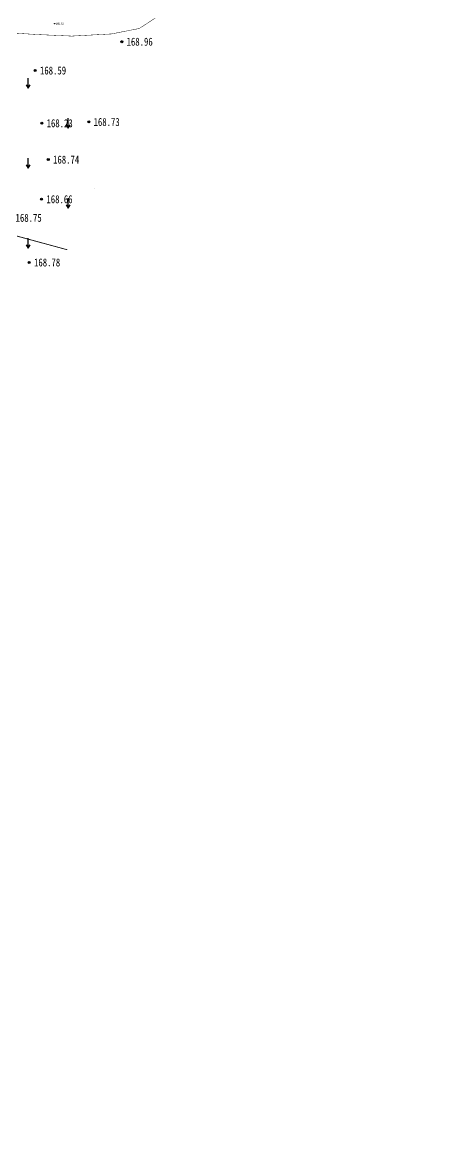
# Model space of a CAD drawing. Header units: millimetres. Extents: x -725 to 2274960, y -506 to 2980382.
# Drawn here: x 573956.7 to 574009.5, y 2880157.8 to 2880295.9 of the extents above; entities that cross this region are included whole.
import ezdxf
from ezdxf.enums import TextEntityAlignment as Align

# ---------------------------------------------------------------- set-up
doc = ezdxf.new("R2010")
doc.units = ezdxf.units.MM
doc.header["$LTSCALE"] = 1000
for name, color, linetype in [('DLSS', 8, 'Continuous'), ('GCD', 8, 'Continuous'), ('YHJ_剖面_梁板', 4, 'Continuous'), ('ZBTZ', 8, 'Continuous')]:
    doc.layers.add(name, color=color, linetype=linetype)
doc.linetypes.add('1161', pattern='A,0,[149,AAA.SHX,S=0.15,R=0,X=0,Y=0],-1.6', length=1.6)

# ---------------------------------------------------------------- blocks, each defined once
blk = doc.blocks.new('gc120')
for p, q in [((-0.5, 0.87), (0, 0)), ((0, 0), (0, 2.5)), ((0, 0), (0.5, 0.87))]:
    blk.add_line(p, q)
blk = doc.blocks.new('gc200')
h = blk.add_hatch(color=256)
edge = h.paths.add_edge_path()
edge.add_arc((0, 0), 0.25, 0, 360)
blk.add_circle((0, 0), 0.25)

msp = doc.modelspace()

# ---------------------------------------------------------------- linework, layer by layer
at = {"layer": 'DLSS', "color": 8, "linetype": 'Continuous', "const_width": 0.054, "elevation": -175.7588, "flags": 128}
msp.add_lwpolyline([(573952.2107, 2880294.7096), (573958.551, 2880294.3161), (573962.9281, 2880294.1167), (573967.903, 2880294.3871), (573971.3632, 2880295.0675), (573973.3695, 2880296.3733)], dxfattribs=at)
at = {"layer": 'YHJ_剖面_梁板'}
msp.add_circle((589254.9496, 2837256.879), 143124.932, dxfattribs=at)
at = {"layer": 'ZBTZ', "linetype": '1161', "elevation": -176.2877, "flags": 128}
msp.add_lwpolyline([(573951.052, 2880242.6016, 0.00000216, 0.00000216, 0), (573923.4061, 2880253.2219, 0.00000216, 0.00000216, 0), (573922.4785, 2880254.8453, 0.00000216, 0.00000216, 0), (573922.9893, 2880256.3715, 0.00000216, 0.00000216, 0), (573927.9544, 2880269.5493, 0.00000216, 0.00000216, 0), (573929.2753, 2880277.4331, 0.00000216, 0.00000216, 0), (573929.7454, 2880284.8776, 0.00000216, 0.00000216, 0), (573933.9174, 2880292.4815, 0.00000216, 0.00000216, 0), (573941.7354, 2880294.0125, 0.00000216, 0.00000216, 0), (573947.007, 2880293.8585, 0.00000216, 0.00000216, 0), (573954.5201, 2880293.241, 0.00000216, 0.00000216, 0), (573961.0631, 2880292.7874, 0.00000216, 0.00000216, 0), (573964.1387, 2880291.0086, 0.00000216, 0.00000216, 0), (573966.0722, 2880287.5617, 0.00000216, 0.00000216, 0), (573967.2235, 2880283.4994, 0.00000216, 0.00000216, 0), (573967.3589, 2880280.3814, 0.00000216, 0.00000216, 0), (573965.893, 2880275.4484, 0.00000216, 0.00000216, 0), (573962.6391, 2880267.9105, 0.00000216, 0.00000216, 0), (573958.7435, 2880260.4327, 0.00000216, 0.00000216, 0), (573954.9559, 2880254.0433, 0.00000216, 0.00000216, 0), (573953.233, 2880250.6128, 0.00000216, 0.00000216, 0), (573952.2632, 2880246.411, 0.00000216, 0.00000216, 0), (573951.6005, 2880244.2823, 0.00000216, 0.00000216, 0)], format="xyseb", close=True, dxfattribs=at)
at = {"layer": 'ZBTZ', "linetype": 'Continuous', "elevation": -176.4007, "flags": 128}
msp.add_lwpolyline([(573929.4565, 2880278.5582, 0.1, 0.1, 0), (573943.0522, 2880273.649, 0.1, 0.1, 0), (573953.8555, 2880269.738, 0.1, 0.1, 0), (573962.3733, 2880267.4189, 0.1, 0.1, 0)], format="xyseb", dxfattribs=at)

# ---------------------------------------------------------------- block references
at = {"layer": 'GCD', "linetype": 'Continuous'}
ref = msp.add_blockref('gc200', (573960.7925, 2880295.6705, -169.7936), dxfattribs=dict(at, xscale=0.125, yscale=0.125, zscale=0.125))
ref.add_attrib('height', '168.82', dxfattribs={"linetype": 'Continuous', "height": 0.25, "width": 0.8}).set_placement((573960.9425, 2880295.6705, -169.7936), align=Align.MIDDLE_LEFT)
ref = msp.add_blockref('gc200', (573969.1815, 2880293.4175, -169.6506), dxfattribs=dict(at, xscale=0.5, yscale=0.5, zscale=0.5))
ref.add_attrib('height', '168.96', dxfattribs={"linetype": 'Continuous', "height": 1, "width": 0.8}).set_placement((573969.7815, 2880293.4175, -169.6506), align=Align.MIDDLE_LEFT)
ref = msp.add_blockref('gc200', (573958.3625, 2880289.8215, -170.0176), dxfattribs=dict(at, xscale=0.5, yscale=0.5, zscale=0.5))
ref.add_attrib('height', '168.59', dxfattribs={"linetype": 'Continuous', "height": 1, "width": 0.8}).set_placement((573958.9625, 2880289.8215, -170.0176), align=Align.MIDDLE_LEFT)
ref = msp.add_blockref('gc200', (573965.0595, 2880283.3885, -169.8776), dxfattribs=dict(at, xscale=0.5, yscale=0.5, zscale=0.5))
ref.add_attrib('height', '168.73', dxfattribs={"linetype": 'Continuous', "height": 1, "width": 0.8}).set_placement((573965.6595, 2880283.3885, -169.8776), align=Align.MIDDLE_LEFT)
ref = msp.add_blockref('gc200', (573959.1905, 2880283.2305, -170.3776), dxfattribs=dict(at, xscale=0.5, yscale=0.5, zscale=0.5))
ref.add_attrib('height', '168.23', dxfattribs={"linetype": 'Continuous', "height": 1, "width": 0.8}).set_placement((573959.7905, 2880283.2305, -170.3776), align=Align.MIDDLE_LEFT)
ref = msp.add_blockref('gc200', (573960.0005, 2880278.6875, -169.8666), dxfattribs=dict(at, xscale=0.5, yscale=0.5, zscale=0.5))
ref.add_attrib('height', '168.74', dxfattribs={"linetype": 'Continuous', "height": 1, "width": 0.8}).set_placement((573960.6005, 2880278.6875, -169.8666), align=Align.MIDDLE_LEFT)
ref = msp.add_blockref('gc200', (573959.1675, 2880273.7395, -169.9496), dxfattribs=dict(at, xscale=0.5, yscale=0.5, zscale=0.5))
ref.add_attrib('height', '168.66', dxfattribs={"linetype": 'Continuous', "height": 1, "width": 0.8}).set_placement((573959.7675, 2880273.7395, -169.9496), align=Align.MIDDLE_LEFT)
ref = msp.add_blockref('gc200', (573955.3135, 2880271.4145, -169.8636), dxfattribs=dict(at, xscale=0.5, yscale=0.5, zscale=0.5))
ref.add_attrib('height', '168.75', dxfattribs={"linetype": 'Continuous', "height": 1, "width": 0.8}).set_placement((573955.9135, 2880271.4145, -169.8636), align=Align.MIDDLE_LEFT)
ref = msp.add_blockref('gc200', (573957.6215, 2880265.8395, -169.8276), dxfattribs=dict(at, xscale=0.5, yscale=0.5, zscale=0.5))
ref.add_attrib('height', '168.78', dxfattribs={"linetype": 'Continuous', "height": 1, "width": 0.8}).set_placement((573958.2215, 2880265.8395, -169.8276), align=Align.MIDDLE_LEFT)
at = {"layer": 'ZBTZ', "linetype": 'Continuous', "xscale": 0.5, "yscale": 0.5}
for p in [(573957.4785, 2880287.6016, -176.0532), (573962.4785, 2880282.6016, -176.1657), (573957.4785, 2880277.6016, -176.5817), (573962.4785, 2880272.6016, -176.4506), (573957.4785, 2880267.6016, -176.2324)]:
    msp.add_blockref('gc120', p, dxfattribs=at)

doc.saveas('drawing.dxf')
